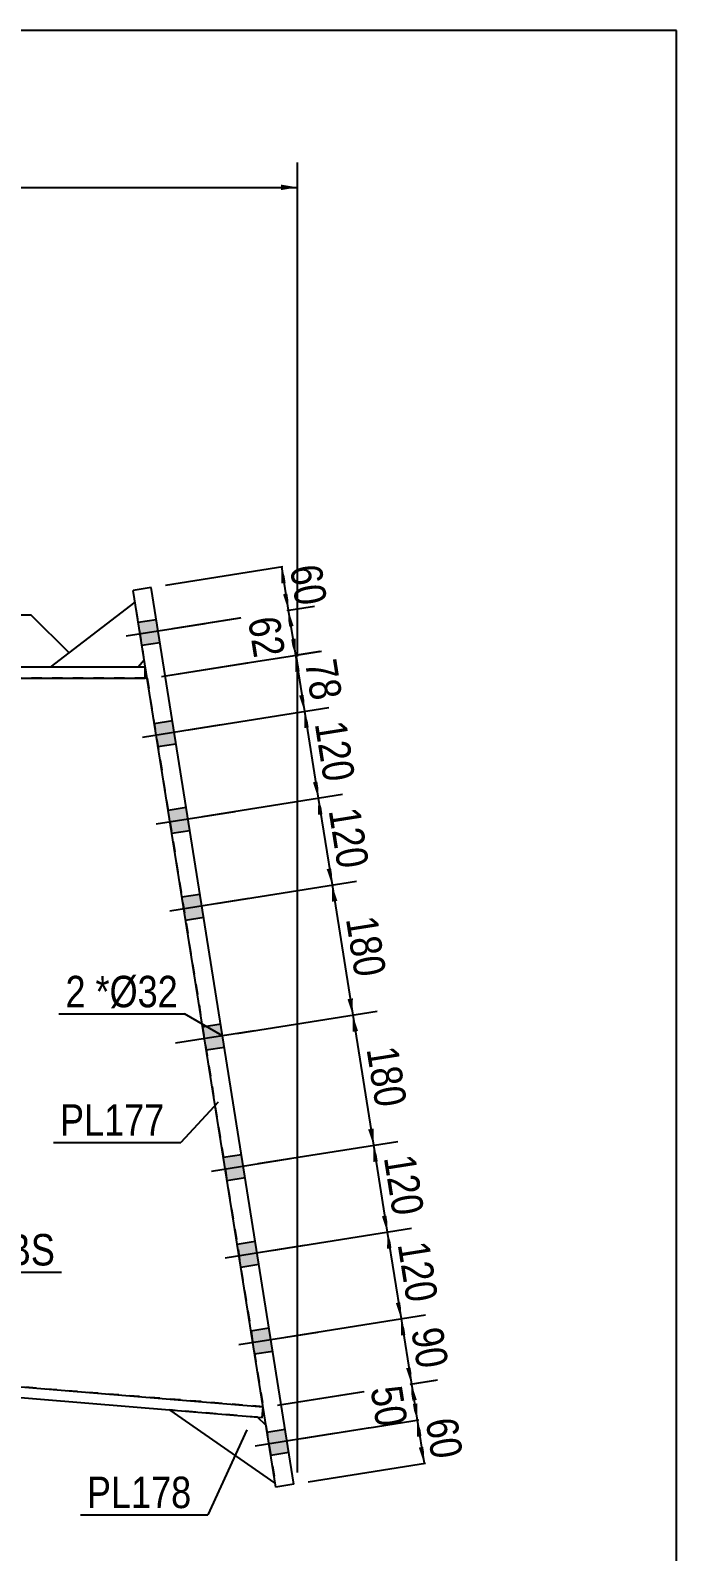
# Model space of a CAD drawing. Header units: millimetres. Extents: x -635 to -233, y -185 to 92.
# Drawn here: x -291.6 to -232.8, y -46.3 to 92.2 of the extents above; entities that cross this region are included whole.
import ezdxf

# ---------------------------------------------------------------- set-up
doc = ezdxf.new("R2010")
doc.units = ezdxf.units.MM
doc.linetypes.add('DXK_LINE_DOT1', pattern=[1.8814, 0.9407, -0.9407])
doc.styles.add('Arial Narrow', font='ARIALN.TTF', dxfattribs={"height": 0.2})

# ---------------------------------------------------------------- blocks, each defined once
blk = doc.blocks.new('Unknown-627020069-1200')
at = {"color": 5, "linetype": 'Continuous'}
for p, q in [((-232.8, 92.16), (-632.8, 92.16)), ((-232.8, -184.84), (-232.8, 92.16))]:
    blk.add_line(p, q, dxfattribs=at)
blk = doc.blocks.new('Bolt-627020069-1691 - 1668')
at = {"linetype": 'Continuous'}
for points in [[(-281.78, 38.28), (-281.45, 36.18), (-279.8, 36.44), (-280.14, 38.54)], [(-281.78, 38.28), (-281.45, 36.18), (-279.8, 36.44), (-280.14, 38.54)], [(-280.32, 29.06), (-279.98, 26.96), (-278.34, 27.22), (-278.67, 29.33)], [(-280.32, 29.06), (-279.98, 26.96), (-278.34, 27.22), (-278.67, 29.33)], [(-279.06, 21.16), (-278.73, 19.06), (-277.08, 19.32), (-277.41, 21.43)], [(-279.06, 21.16), (-278.73, 19.06), (-277.08, 19.32), (-277.41, 21.43)], [(-277.8, 13.26), (-277.47, 11.16), (-275.82, 11.42), (-276.16, 13.52)], [(-277.8, 13.26), (-277.47, 11.16), (-275.82, 11.42), (-276.16, 13.52)], [(-274.03, -10.44), (-273.7, -12.55), (-272.05, -12.28), (-272.39, -10.18)], [(-274.03, -10.44), (-273.7, -12.55), (-272.05, -12.28), (-272.39, -10.18)], [(-272.78, -18.34), (-272.44, -20.45), (-270.8, -20.18), (-271.13, -18.08)], [(-272.78, -18.34), (-272.44, -20.45), (-270.8, -20.18), (-271.13, -18.08)], [(-271.52, -26.24), (-271.19, -28.35), (-269.54, -28.09), (-269.88, -25.98)], [(-271.52, -26.24), (-271.19, -28.35), (-269.54, -28.09), (-269.88, -25.98)], [(-270.06, -35.46), (-269.72, -37.56), (-268.08, -37.3), (-268.41, -35.2)], [(-270.06, -35.46), (-269.72, -37.56), (-268.08, -37.3), (-268.41, -35.2)]]:
    blk.add_hatch(color=3, dxfattribs=at).paths.add_polyline_path(points)
at = {"color": 3, "linetype": 'Continuous'}
for p, q in [((-282.87, 37.03), (-275.69, 38.17)), ((-282.87, 37.03), (-275.69, 38.17)), ((-281.78, 38.28), (-280.14, 38.54)), ((-281.78, 38.28), (-280.14, 38.54)), ((-281.45, 36.18), (-279.8, 36.44)), ((-281.45, 36.18), (-279.8, 36.44)), ((-280.32, 29.06), (-278.67, 29.33)), ((-280.32, 29.06), (-278.67, 29.33)), ((-281.4, 27.81), (-274.22, 28.95)), ((-281.4, 27.81), (-274.22, 28.95)), ((-279.98, 26.96), (-278.34, 27.22)), ((-279.98, 26.96), (-278.34, 27.22)), ((-280.14, 19.91), (-272.97, 21.05)), ((-280.14, 19.91), (-272.97, 21.05)), ((-279.06, 21.16), (-277.41, 21.43)), ((-279.06, 21.16), (-277.41, 21.43)), ((-278.73, 19.06), (-277.08, 19.32)), ((-278.73, 19.06), (-277.08, 19.32)), ((-278.89, 12.01), (-271.71, 13.15)), ((-278.89, 12.01), (-271.71, 13.15)), ((-277.8, 13.26), (-276.16, 13.52)), ((-277.8, 13.26), (-276.16, 13.52)), ((-277.47, 11.16), (-275.82, 11.42)), ((-277.47, 11.16), (-275.82, 11.42)), ((-275.12, -11.69), (-267.94, -10.55)), ((-275.12, -11.69), (-267.94, -10.55)), ((-274.03, -10.44), (-272.39, -10.18)), ((-274.03, -10.44), (-272.39, -10.18)), ((-273.7, -12.55), (-272.05, -12.28)), ((-273.7, -12.55), (-272.05, -12.28)), ((-273.86, -19.59), (-266.69, -18.45)), ((-273.86, -19.59), (-266.69, -18.45)), ((-272.78, -18.34), (-271.13, -18.08)), ((-272.78, -18.34), (-271.13, -18.08)), ((-272.44, -20.45), (-270.8, -20.18)), ((-272.44, -20.45), (-270.8, -20.18)), ((-271.52, -26.24), (-269.88, -25.98)), ((-271.52, -26.24), (-269.88, -25.98)), ((-272.61, -27.49), (-265.43, -26.35)), ((-272.61, -27.49), (-265.43, -26.35)), ((-271.19, -28.35), (-269.54, -28.09)), ((-271.19, -28.35), (-269.54, -28.09)), ((-271.14, -36.71), (-263.96, -35.57)), ((-271.14, -36.71), (-263.96, -35.57)), ((-270.06, -35.46), (-268.41, -35.2)), ((-270.06, -35.46), (-268.41, -35.2)), ((-269.72, -37.56), (-268.08, -37.3)), ((-269.72, -37.56), (-268.08, -37.3))]:
    blk.add_line(p, q, dxfattribs=at)
blk = doc.blocks.new('Bolt-627020069-1692 - 1668')
at = {"linetype": 'Continuous'}
blk.add_hatch(color=3, dxfattribs=at).paths.add_polyline_path([(-273.94, -0.43), (-274.27, 1.67), (-275.92, 1.41), (-275.58, -0.69)])
blk.add_hatch(color=3, dxfattribs=at).paths.add_polyline_path([(-273.94, -0.43), (-274.27, 1.67), (-275.92, 1.41), (-275.58, -0.69)])
at = {"color": 3, "linetype": 'Continuous'}
for p, q in [((-274.27, 1.67), (-275.92, 1.41)), ((-274.27, 1.67), (-275.92, 1.41)), ((-271.21, 1.08), (-278.39, -0.06)), ((-271.21, 1.08), (-278.39, -0.06)), ((-273.94, -0.43), (-275.58, -0.69)), ((-273.94, -0.43), (-275.58, -0.69))]:
    blk.add_line(p, q, dxfattribs=at)
blk = doc.blocks.new('Part-627020069-1924 - 1668')
at = {"color": 2, "linetype": 'Continuous'}
for p, q in [((-362.52, -17.82), (-362.44, -16.82)), ((-356.84, -18.28), (-362.52, -17.82)), ((-362.44, -16.82), (-356.84, -17.28)), ((-356.74, -22.11), (-337.66, -23.68)), ((-337.66, -24.68), (-356.74, -23.12)), ((-337.56, -27.65), (-270.42, -33.15)), ((-270.51, -34.15), (-337.56, -28.65)), ((-270.51, -34.15), (-270.42, -33.15))]:
    blk.add_line(p, q, dxfattribs=at)
blk = doc.blocks.new('Part-627020069-2058 - 1668')
at = {"color": 2, "linetype": 'Continuous'}
for p, q in [((-362.44, -16.82), (-362.44, 33.18)), ((-280.97, 33.18), (-281.13, 33.18))]:
    blk.add_line(p, q, dxfattribs=at)
at = {"color": 7, "linetype": 'DXK_LINE_DOT1'}
for p, q in [((-362.44, 33.18), (-362.44, -16.82)), ((-356.84, 33.18), (-362.44, 33.18)), ((-337.66, 33.18), (-356.74, 33.18)), ((-281.13, 33.18), (-337.56, 33.18)), ((-280.97, 33.18), (-270.42, -33.15)), ((-356.84, -17.28), (-362.44, -16.82)), ((-362.44, -16.82), (-362.44, -16.82)), ((-362.44, -16.82), (-362.44, -16.82)), ((-337.66, -23.68), (-356.74, -22.11)), ((-270.42, -33.15), (-337.56, -27.65))]:
    blk.add_line(p, q, dxfattribs=at)
blk = doc.blocks.new('Part-627020069-2218 - 1668')
at = {"color": 2, "linetype": 'Continuous'}
for p, q in [((-356.84, 34.18), (-379.01, 34.18)), ((-379.01, 34.18), (-379.01, 33.18)), ((-337.66, 34.18), (-356.74, 34.18)), ((-281.13, 34.18), (-337.56, 34.18)), ((-281.13, 33.18), (-281.13, 34.18)), ((-379.01, 33.18), (-356.84, 33.18)), ((-356.74, 33.18), (-337.66, 33.18)), ((-337.56, 33.18), (-281.13, 33.18))]:
    blk.add_line(p, q, dxfattribs=at)
blk = doc.blocks.new('Part-627020069-2289 - 1668')
at = {"color": 2, "linetype": 'Continuous'}
for p, q in [((-280.6, 41.44), (-282.24, 41.18)), ((-269.26, -40.46), (-282.24, 41.18)), ((-267.61, -40.2), (-280.6, 41.44)), ((-267.61, -40.2), (-269.26, -40.46))]:
    blk.add_line(p, q, dxfattribs=at)
blk = doc.blocks.new('Part-627020069-2311 - 1668')
at = {"color": 2, "linetype": 'Continuous'}
for p, q in [((-282.07, 40.09), (-289.78, 34.18)), ((-281.23, 34.82), (-281.78, 34.18))]:
    blk.add_line(p, q, dxfattribs=at)
at = {"color": 7, "linetype": 'DXK_LINE_DOT1'}
for p, q in [((-282.06, 40.1), (-282.07, 40.09)), ((-281.22, 34.84), (-282.06, 40.1)), ((-281.23, 34.82), (-281.22, 34.84)), ((-281.78, 34.18), (-289.78, 34.18))]:
    blk.add_line(p, q, dxfattribs=at)
blk = doc.blocks.new('Part-627020069-2333 - 1668')
at = {"color": 7, "linetype": 'DXK_LINE_DOT1'}
for p, q in [((-270.92, -34.11), (-278.9, -33.44)), ((-278.87, -33.46), (-278.9, -33.44)), ((-270.92, -34.11), (-270.92, -34.11)), ((-270.16, -34.83), (-269.32, -40.1))]:
    blk.add_line(p, q, dxfattribs=at)
at = {"color": 2, "linetype": 'Continuous'}
for p, q in [((-269.32, -40.1), (-278.87, -33.46)), ((-270.16, -34.83), (-270.92, -34.11))]:
    blk.add_line(p, q, dxfattribs=at)
blk = doc.blocks.new('StraightDimension-627020069-3745 - 1668')
at = {"linetype": 'Continuous'}
for points in [[(-257.87, -26.67), (-257.86, -25.15), (-257.38, -26.59)], [(-256.91, -29.57), (-256.92, -31.09), (-257.4, -29.64)]]:
    blk.add_hatch(color=7, dxfattribs=at).paths.add_polyline_path(points)
at = {"color": 7, "linetype": 'Continuous'}
for p, q in [((-268.39, -26.82), (-255.64, -24.79)), ((-257.86, -25.15), (-256.92, -31.09)), ((-269.09, -33.02), (-254.69, -30.73))]:
    blk.add_line(p, q, dxfattribs=at)
at = {"color": 0}
blk.add_wipeout([(-256.86, -30.49), (-252.71, -29.83), (-253.47, -25.04), (-257.62, -25.7)], dxfattribs=at)
at = {"color": 3, "style": 'Arial Narrow'}
blk.add_text('90', height=2.863, rotation=-80.9647, dxfattribs=at).set_placement((-256.94, -26.19))
blk = doc.blocks.new('StraightDimension-627020069-2791 - 1668')
at = {"linetype": 'Continuous'}
for points in [[(-265.41, 20.74), (-265.4, 22.26), (-264.92, 20.81)], [(-264.13, 15.88), (-264.14, 14.36), (-264.63, 15.8)]]:
    blk.add_hatch(color=7, dxfattribs=at).paths.add_polyline_path(points)
at = {"color": 7, "linetype": 'Continuous'}
for p, q in [((-275.93, 20.58), (-263.18, 22.61)), ((-265.4, 22.26), (-264.14, 14.36)), ((-274.67, 12.68), (-261.92, 14.71))]:
    blk.add_line(p, q, dxfattribs=at)
at = {"color": 0}
blk.add_wipeout([(-264.1, 15.03), (-259.95, 15.69), (-261, 22.29), (-265.15, 21.63)], dxfattribs=at)
at = {"color": 3, "style": 'Arial Narrow'}
blk.add_text('120', height=2.863, rotation=-80.9647, dxfattribs=at).set_placement((-264.46, 21.13))
blk = doc.blocks.new('StraightDimension-627020069-2747 - 1668')
at = {"linetype": 'Continuous'}
for points in [[(-268.76, 41.8), (-268.75, 43.32), (-268.27, 41.88)], [(-268.11, 40.9), (-268.12, 39.37), (-268.6, 40.82)]]:
    blk.add_hatch(color=7, dxfattribs=at).paths.add_polyline_path(points)
at = {"color": 7, "linetype": 'Continuous'}
for p, q in [((-279.28, 41.65), (-266.53, 43.68)), ((-268.75, 43.32), (-268.12, 39.37)), ((-278.65, 37.7), (-265.9, 39.73))]:
    blk.add_line(p, q, dxfattribs=at)
at = {"color": 0}
blk.add_wipeout([(-267.91, 38.98), (-263.76, 39.63), (-264.52, 44.43), (-268.67, 43.77)], dxfattribs=at)
at = {"color": 3, "style": 'Arial Narrow'}
blk.add_text('60', height=2.863, rotation=-80.9647, dxfattribs=at).set_placement((-267.98, 43.27))
blk = doc.blocks.new('StraightDimension-627020069-2788 - 1668')
at = {"linetype": 'Continuous'}
for points in [[(-266.67, 28.64), (-266.66, 30.16), (-266.17, 28.71)], [(-265.39, 23.78), (-265.4, 22.26), (-265.88, 23.7)]]:
    blk.add_hatch(color=7, dxfattribs=at).paths.add_polyline_path(points)
at = {"color": 7, "linetype": 'Continuous'}
for p, q in [((-277.19, 28.48), (-264.43, 30.51)), ((-266.66, 30.16), (-265.4, 22.26)), ((-275.93, 20.58), (-263.18, 22.61))]:
    blk.add_line(p, q, dxfattribs=at)
at = {"color": 0}
blk.add_wipeout([(-265.35, 22.93), (-261.21, 23.59), (-262.26, 30.19), (-266.4, 29.53)], dxfattribs=at)
at = {"color": 3, "style": 'Arial Narrow'}
blk.add_text('120', height=2.863, rotation=-80.9647, dxfattribs=at).set_placement((-265.72, 29.03))
blk = doc.blocks.new('StraightDimension-627020069-2699 - 1668')
at = {"linetype": 'Continuous'}
for points in [[(-259.13, -18.77), (-259.12, -17.25), (-258.63, -18.69)], [(-257.85, -23.63), (-257.86, -25.15), (-258.34, -23.71)]]:
    blk.add_hatch(color=7, dxfattribs=at).paths.add_polyline_path(points)
at = {"color": 7, "linetype": 'Continuous'}
for p, q in [((-269.65, -18.92), (-256.9, -16.89)), ((-259.12, -17.25), (-257.86, -25.15)), ((-268.39, -26.82), (-255.64, -24.79))]:
    blk.add_line(p, q, dxfattribs=at)
at = {"color": 0}
blk.add_wipeout([(-257.82, -24.47), (-253.67, -23.82), (-254.72, -17.21), (-258.87, -17.87)], dxfattribs=at)
at = {"color": 3, "style": 'Arial Narrow'}
blk.add_text('120', height=2.863, rotation=-80.9647, dxfattribs=at).set_placement((-258.18, -18.37))
blk = doc.blocks.new('StraightDimension-627020069-2696 - 1668')
at = {"linetype": 'Continuous'}
for points in [[(-260.38, -10.87), (-260.37, -9.35), (-259.89, -10.79)], [(-259.11, -15.73), (-259.12, -17.25), (-259.6, -15.81)]]:
    blk.add_hatch(color=7, dxfattribs=at).paths.add_polyline_path(points)
at = {"color": 7, "linetype": 'Continuous'}
for p, q in [((-270.9, -11.02), (-258.15, -8.99)), ((-260.37, -9.35), (-259.12, -17.25)), ((-269.65, -18.92), (-256.9, -16.89))]:
    blk.add_line(p, q, dxfattribs=at)
at = {"color": 0}
blk.add_wipeout([(-259.07, -16.57), (-254.92, -15.91), (-255.97, -9.31), (-260.12, -9.97)], dxfattribs=at)
at = {"color": 3, "style": 'Arial Narrow'}
blk.add_text('120', height=2.863, rotation=-80.9647, dxfattribs=at).set_placement((-259.44, -10.47))
blk = doc.blocks.new('StraightDimension-627020069-2804 - 1668')
at = {"linetype": 'Continuous'}
blk.add_hatch(color=7, dxfattribs=at).paths.add_polyline_path([(-268.79, 78.12), (-267.29, 77.87), (-268.79, 77.62)])
at = {"color": 7, "linetype": 'Continuous'}
for p, q in [((-267.29, -39.15), (-267.29, 80.12)), ((-600.67, 77.87), (-267.29, 77.87))]:
    blk.add_line(p, q, dxfattribs=at)
blk = doc.blocks.new('StraightDimension-627020069-2756 - 1668')
at = {"linetype": 'Continuous'}
for points in [[(-268.13, 37.85), (-268.12, 39.37), (-267.64, 37.93)], [(-267.46, 36.79), (-267.47, 35.27), (-267.95, 36.71)]]:
    blk.add_hatch(color=7, dxfattribs=at).paths.add_polyline_path(points)
at = {"color": 7, "linetype": 'Continuous'}
for p, q in [((-278.65, 37.7), (-265.75, 39.75)), ((-268.12, 39.37), (-267.47, 35.27)), ((-279.65, 33.34), (-265.1, 35.65))]:
    blk.add_line(p, q, dxfattribs=at)
at = {"color": 0}
blk.add_wipeout([(-271.71, 34.24), (-267.56, 34.9), (-268.32, 39.7), (-272.47, 39.04)], dxfattribs=at)
at = {"color": 3, "style": 'Arial Narrow'}
blk.add_text('62', height=2.863, rotation=-80.9647, dxfattribs=at).set_placement((-271.79, 38.54))
blk = doc.blocks.new('StraightDimension-627020069-2715 - 1668')
at = {"linetype": 'Continuous'}
for points in [[(-256.93, -32.61), (-256.92, -31.09), (-256.43, -32.53)], [(-256.38, -32.85), (-256.4, -34.37), (-256.88, -32.92)]]:
    blk.add_hatch(color=7, dxfattribs=at).paths.add_polyline_path(points)
at = {"color": 7, "linetype": 'Continuous'}
for p, q in [((-269.09, -33.02), (-254.55, -30.71)), ((-256.92, -31.09), (-256.4, -34.37)), ((-266.93, -36.04), (-254.03, -33.99))]:
    blk.add_line(p, q, dxfattribs=at)
at = {"color": 0}
blk.add_wipeout([(-260.57, -35.81), (-256.42, -35.15), (-257.19, -30.35), (-261.33, -31.01)], dxfattribs=at)
at = {"color": 3, "style": 'Arial Narrow'}
blk.add_text('50', height=2.863, rotation=-80.9647, dxfattribs=at).set_placement((-260.65, -31.51))
blk = doc.blocks.new('StraightDimension-627020069-2729 - 1668')
at = {"linetype": 'Continuous'}
for points in [[(-256.41, -35.89), (-256.4, -34.37), (-255.91, -35.81)], [(-255.76, -36.8), (-255.77, -38.32), (-256.25, -36.87)]]:
    blk.add_hatch(color=7, dxfattribs=at).paths.add_polyline_path(points)
at = {"color": 7, "linetype": 'Continuous'}
for p, q in [((-266.93, -36.04), (-254.17, -34.01)), ((-256.4, -34.37), (-255.77, -38.32)), ((-266.3, -39.99), (-253.55, -37.96))]:
    blk.add_line(p, q, dxfattribs=at)
at = {"color": 0}
blk.add_wipeout([(-255.55, -38.72), (-251.4, -38.06), (-252.17, -33.26), (-256.31, -33.92)], dxfattribs=at)
at = {"color": 3, "style": 'Arial Narrow'}
blk.add_text('60', height=2.863, rotation=-80.9647, dxfattribs=at).set_placement((-255.63, -34.42))
blk = doc.blocks.new('StraightDimension-627020069-2738 - 1668')
at = {"linetype": 'Continuous'}
for points in [[(-262.27, 0.98), (-262.26, 2.5), (-261.78, 1.06)], [(-260.36, -7.83), (-260.37, -9.35), (-260.86, -7.9)]]:
    blk.add_hatch(color=7, dxfattribs=at).paths.add_polyline_path(points)
at = {"color": 7, "linetype": 'Continuous'}
for p, q in [((-272.79, 0.83), (-260.04, 2.86)), ((-262.26, 2.5), (-260.37, -9.35)), ((-270.9, -11.02), (-258.15, -8.99))]:
    blk.add_line(p, q, dxfattribs=at)
at = {"color": 0}
blk.add_wipeout([(-260.64, -6.7), (-256.5, -6.04), (-257.54, 0.56), (-261.69, -0.1)], dxfattribs=at)
at = {"color": 3, "style": 'Arial Narrow'}
blk.add_text('180', height=2.863, rotation=-80.9647, dxfattribs=at).set_placement((-261.01, -0.6))
blk = doc.blocks.new('StraightDimension-627020069-2775 - 1668')
at = {"linetype": 'Continuous'}
for points in [[(-267.48, 33.75), (-267.47, 35.27), (-266.99, 33.83)], [(-266.64, 31.68), (-266.66, 30.16), (-267.14, 31.6)]]:
    blk.add_hatch(color=7, dxfattribs=at).paths.add_polyline_path(points)
at = {"color": 7, "linetype": 'Continuous'}
for p, q in [((-279.65, 33.34), (-265.25, 35.63)), ((-267.47, 35.27), (-266.66, 30.16)), ((-277.19, 28.48), (-264.43, 30.51))]:
    blk.add_line(p, q, dxfattribs=at)
at = {"color": 0}
blk.add_wipeout([(-266.53, 30.34), (-262.38, 31), (-263.15, 35.8), (-267.3, 35.14)], dxfattribs=at)
at = {"color": 3, "style": 'Arial Narrow'}
blk.add_text('78', height=2.863, rotation=-80.9647, dxfattribs=at).set_placement((-266.61, 34.64))
blk = doc.blocks.new('StraightDimension-627020069-2794 - 1668')
at = {"linetype": 'Continuous'}
for points in [[(-264.15, 12.83), (-264.14, 14.36), (-263.66, 12.91)], [(-262.25, 4.03), (-262.26, 2.5), (-262.74, 3.95)]]:
    blk.add_hatch(color=7, dxfattribs=at).paths.add_polyline_path(points)
at = {"color": 7, "linetype": 'Continuous'}
for p, q in [((-274.67, 12.68), (-261.92, 14.71)), ((-264.14, 14.36), (-262.26, 2.5)), ((-272.79, 0.83), (-260.04, 2.86))]:
    blk.add_line(p, q, dxfattribs=at)
at = {"color": 0}
blk.add_wipeout([(-262.53, 5.15), (-258.38, 5.81), (-259.43, 12.41), (-263.58, 11.75)], dxfattribs=at)
at = {"color": 3, "style": 'Arial Narrow'}
blk.add_text('180', height=2.863, rotation=-80.9647, dxfattribs=at).set_placement((-262.89, 11.26))
blk = doc.blocks.new('Mark-627020069-3227 - 1668')
at = {"color": 0}
for points in [[(-286.56, 3.22), (-286.56, 6.22), (-288.39, 6.22), (-288.39, 3.22)], [(-284.38, 3.22), (-284.38, 6.22), (-285.66, 6.22), (-285.66, 3.22)]]:
    blk.add_wipeout(points, dxfattribs=at)
for points in [[(-286.56, 3.22), (-286.56, 6.22), (-288.39, 6.22), (-288.39, 3.22)], [(-284.38, 3.22), (-284.38, 6.22), (-285.66, 6.22), (-285.66, 3.22)]]:
    blk.add_wipeout(points, dxfattribs=at)
at = {"color": 3, "style": 'Arial Narrow'}
blk.add_text('2', height=2.86, dxfattribs=at).set_placement((-288.39, 3.22))
at = {"color": 0}
blk.add_wipeout([(-278.17, 3.22), (-278.17, 6.22), (-284.38, 6.22), (-284.38, 3.22)], dxfattribs=at)
blk.add_wipeout([(-278.17, 3.22), (-278.17, 6.22), (-284.38, 6.22), (-284.38, 3.22)], dxfattribs=at)
at = {"color": 7, "linetype": 'Continuous'}
for p in [(-288.99, 2.62), (-274.11, 0.62)]:
    blk.add_line(p, (-277.57, 2.62), dxfattribs=at)
at = {"color": 3, "style": 'Arial Narrow'}
for s, height, p in [('*', 2.86, (-285.66, 3.22)), ('Ø32', 2.863, (-284.38, 3.22))]:
    blk.add_text(s, height=height, dxfattribs=at).set_placement(p)
blk = doc.blocks.new('Mark-627020069-2285 - 1668')
at = {"color": 7, "linetype": 'Continuous'}
blk.add_line((-274.5, -5.42), (-277.89, -9.08), dxfattribs=at)
at = {"color": 0}
blk.add_wipeout([(-279.39, -8.48), (-279.39, -5.48), (-288.89, -5.48), (-288.89, -8.48)], dxfattribs=at)
blk.add_wipeout([(-279.39, -8.48), (-279.39, -5.48), (-288.89, -5.48), (-288.89, -8.48)], dxfattribs=at)
at = {"color": 7, "linetype": 'Continuous'}
blk.add_line((-289.49, -9.08), (-277.89, -9.08), dxfattribs=at)
at = {"color": 3, "style": 'Arial Narrow'}
blk.add_text('PL177', height=2.863, dxfattribs=at).set_placement((-288.89, -8.48))
blk = doc.blocks.new('Mark-627020069-2307 - 1668')
at = {"color": 7, "linetype": 'Continuous'}
blk.add_line((-288, 35.42), (-291.53, 38.95), dxfattribs=at)
at = {"color": 0}
blk.add_wipeout([(-293.03, 39.55), (-293.03, 42.55), (-302.54, 42.55), (-302.54, 39.55)], dxfattribs=at)
blk.add_wipeout([(-293.03, 39.55), (-293.03, 42.55), (-302.54, 42.55), (-302.54, 39.55)], dxfattribs=at)
at = {"color": 7, "linetype": 'Continuous'}
blk.add_line((-303.14, 38.95), (-291.53, 38.95), dxfattribs=at)
at = {"color": 3, "style": 'Arial Narrow'}
blk.add_text('PL257', height=2.863, dxfattribs=at).set_placement((-302.54, 39.55))
blk = doc.blocks.new('Mark-627020069-2329 - 1668')
at = {"color": 7, "linetype": 'Continuous'}
blk.add_line((-271.9, -35.24), (-275.44, -42.98), dxfattribs=at)
at = {"color": 0}
blk.add_wipeout([(-276.94, -42.38), (-276.94, -39.38), (-286.44, -39.38), (-286.44, -42.38)], dxfattribs=at)
blk.add_wipeout([(-276.94, -42.38), (-276.94, -39.38), (-286.44, -39.38), (-286.44, -42.38)], dxfattribs=at)
at = {"color": 7, "linetype": 'Continuous'}
blk.add_line((-287.04, -42.98), (-275.44, -42.98), dxfattribs=at)
at = {"color": 3, "style": 'Arial Narrow'}
blk.add_text('PL178', height=2.863, dxfattribs=at).set_placement((-286.44, -42.38))
blk = doc.blocks.new('MarkSet-627020069-3079 - 1668')
at = {"color": 0}
for points in [[(-294.63, -20.29), (-294.63, -17.29), (-304.13, -17.29), (-304.13, -20.29)], [(-289.34, -20.29), (-289.34, -17.29), (-293.73, -17.29), (-293.73, -20.29)]]:
    blk.add_wipeout(points, dxfattribs=at)
for points in [[(-294.63, -20.29), (-294.63, -17.29), (-304.13, -17.29), (-304.13, -20.29)], [(-289.34, -20.29), (-289.34, -17.29), (-293.73, -17.29), (-293.73, -20.29)]]:
    blk.add_wipeout(points, dxfattribs=at)
at = {"color": 7, "linetype": 'Continuous'}
for p, q in [((-308.15, -23.66), (-304.73, -20.89)), ((-304.73, -20.89), (-288.74, -20.89))]:
    blk.add_line(p, q, dxfattribs=at)
at = {"color": 3, "style": 'Arial Narrow'}
for s, p in [('PL524', (-304.13, -20.29)), ('BS', (-293.73, -20.29))]:
    blk.add_text(s, height=2.863, dxfattribs=at).set_placement(p)

msp = doc.modelspace()

# ---------------------------------------------------------------- block references
for name in ['Unknown-627020069-1200', 'Part-627020069-2289 - 1668', 'Part-627020069-2311 - 1668', 'Bolt-627020069-1691 - 1668', 'Part-627020069-2218 - 1668', 'Part-627020069-2058 - 1668', 'Bolt-627020069-1692 - 1668', 'Part-627020069-1924 - 1668', 'Part-627020069-2333 - 1668']:
    msp.add_blockref(name, (0, 0))

# ---------------------------------------------------------------- next in the draw order: block references
for name in ['StraightDimension-627020069-2747 - 1668', 'StraightDimension-627020069-2791 - 1668', 'StraightDimension-627020069-3745 - 1668']:
    msp.add_blockref(name, (0, 0))

# ---------------------------------------------------------------- next in the draw order: block references
for name in ['StraightDimension-627020069-2788 - 1668', 'StraightDimension-627020069-2699 - 1668']:
    msp.add_blockref(name, (0, 0))

# ---------------------------------------------------------------- next in the draw order: block references
msp.add_blockref('StraightDimension-627020069-2696 - 1668', (0, 0))

# ---------------------------------------------------------------- next in the draw order: block references
msp.add_blockref('StraightDimension-627020069-2804 - 1668', (0, 0))

# ---------------------------------------------------------------- next in the draw order: block references
for name in ['Mark-627020069-2307 - 1668', 'StraightDimension-627020069-2756 - 1668', 'StraightDimension-627020069-2738 - 1668', 'Mark-627020069-2285 - 1668', 'MarkSet-627020069-3079 - 1668', 'StraightDimension-627020069-2715 - 1668', 'Mark-627020069-2329 - 1668']:
    msp.add_blockref(name, (0, 0))

# ---------------------------------------------------------------- next in the draw order: block references
for name in ['StraightDimension-627020069-2775 - 1668', 'StraightDimension-627020069-2794 - 1668', 'StraightDimension-627020069-2729 - 1668']:
    msp.add_blockref(name, (0, 0))

# ---------------------------------------------------------------- next in the draw order: block references
msp.add_blockref('Mark-627020069-3227 - 1668', (0, 0))

doc.saveas('drawing.dxf')
